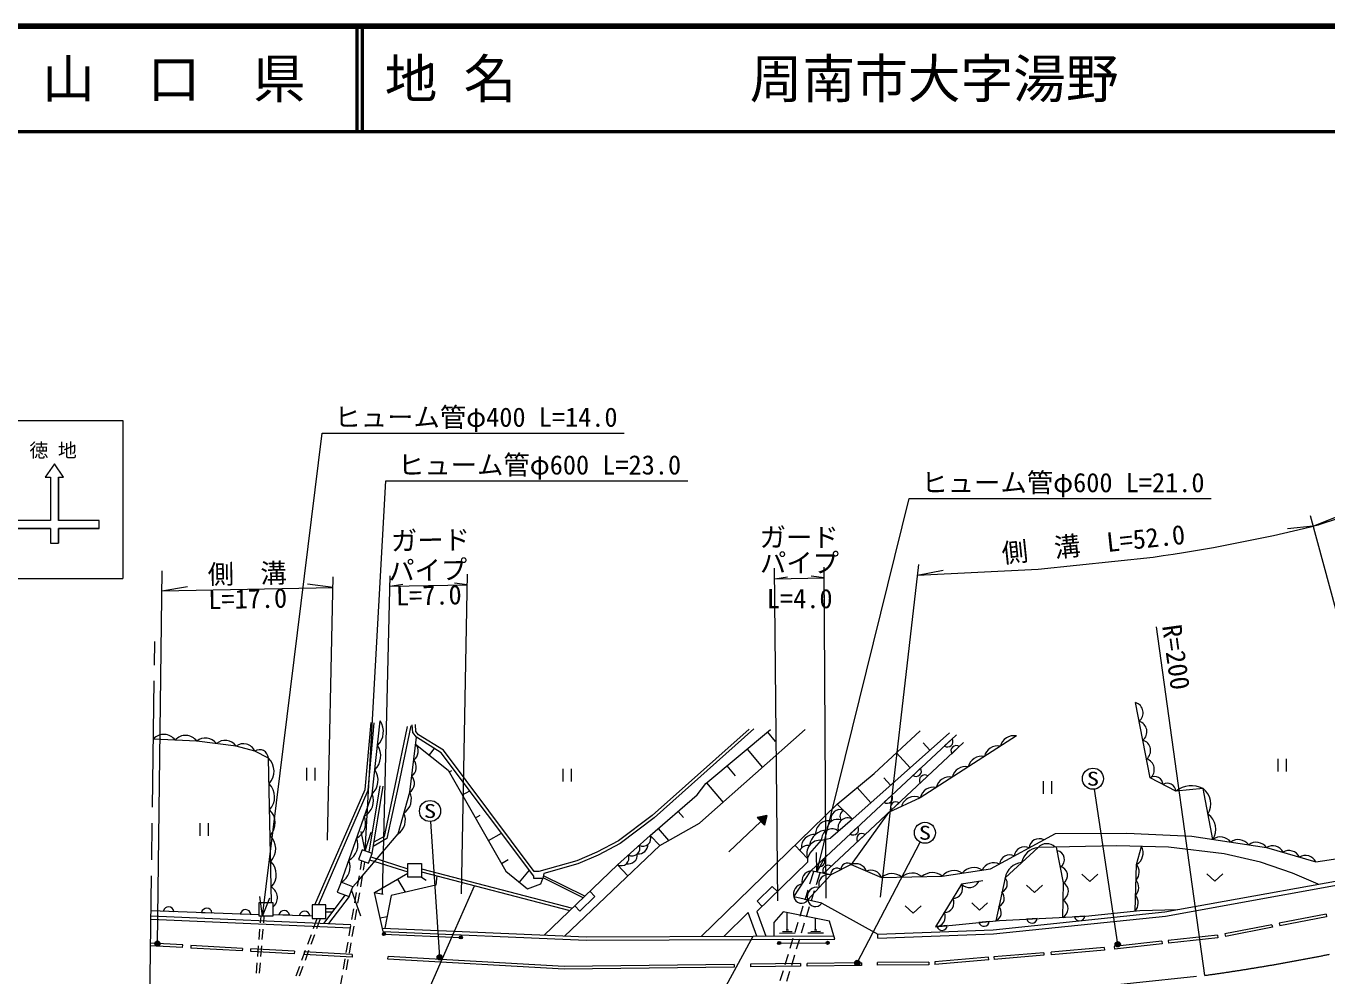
# Model space of a CAD drawing. Units: millimetres, scale not verified. Extents: x 40000 to 680000, y 20000 to 380000.
# Drawn here: x 336342 to 459804, y 289838 to 380000 of the extents above; entities that cross this region are included whole.
import ezdxf
from ezdxf.enums import TextEntityAlignment as Align

# ---------------------------------------------------------------- set-up
doc = ezdxf.new("R2010")
doc.units = ezdxf.units.MM
doc.header["$LTSCALE"] = 1000
doc.linetypes.add('CHAIN', pattern=[18.5, 12, -1.5, 3.5, -1.5])
for name, color, linetype, lineweight in [('M-BGD', 7, 'Continuous', 13), ('M-BMK', 2, 'CHAIN', 13), ('M-STR-HTXT', 7, 'Continuous', 13), ('M-STR-STR1', 1, 'Continuous', 13), ('M-STR-STRC', 7, 'Continuous', 13), ('M-TTL', 2, 'Continuous', 140), ('M-TTL-LINE', 7, 'Continuous', 50)]:
    doc.layers.add(name, color=color, linetype=linetype, lineweight=lineweight)
doc.layers.add('M-TTL-TXT', color=7, linetype='Continuous')
doc.styles.add('ＭＳ ゴシック', font='')
doc.styles.get('ＭＳ ゴシック').set_extended_font_data('MS Gothic')

msp = doc.modelspace()

# ---------------------------------------------------------------- hatches: boundary and pattern name
at = {"layer": 'M-BGD'}
for points in [[(406420, 304145), (406657, 305058), (405733, 304872), (406076, 304509)], [(370157, 293816, -1), (370457, 293816, -0.41421), (370307, 293666, -0.41421)], [(377456, 293502, -1), (377756, 293502, -0.41421), (377606, 293352, -0.41421)], [(407673, 292965, -1), (407973, 292965, -0.41421), (407823, 292815, -0.41421)], [(412267, 292983, -1), (412567, 292983, -0.41421), (412417, 292833, -0.41421)]]:
    msp.add_hatch(color=256, dxfattribs=at).paths.add_polyline_path(points)
at = {"layer": 'M-STR-HTXT'}
for points in [[(349035, 293025, -1), (348596, 292786, -1)], [(440099, 293042, -1), (439798, 292643, -1)], [(375769, 291797, -1), (375437, 291424, -0.41421), (375416, 291777, -0.41421)], [(415473, 291152, -0.41421), (415307, 290840, -0.41421), (414995, 291006, -1)]]:
    msp.add_hatch(color=256, dxfattribs=at).paths.add_polyline_path(points)

# ---------------------------------------------------------------- linework, layer by layer
at = {"layer": 'M-BGD'}
for p, q in [((406694, 312979), (407423, 312105)), ((414792, 304744), (423972, 312925)), ((374624, 310813), (375112, 311426)), ((404774, 311379), (406230, 309631)), ((412017, 299571), (425316, 311986)), ((422106, 311262), (421468, 311978)), ((424232, 312342), (423508, 311666)), ((424914, 311611), (424190, 310935)), ((420240, 309599), (418964, 311030)), ((455136, 310457), (455136, 309257)), ((455936, 310457), (455936, 309257)), ((362962, 309582), (362962, 308382)), ((363762, 309582), (363762, 308382)), ((376519, 309204), (376744, 309331)), ((387283, 309498), (387283, 308298)), ((388083, 309498), (388083, 308298)), ((402853, 309778), (403632, 308843)), ((421242, 309550), (420518, 308874)), ((421924, 308819), (421200, 308143)), ((368898, 301578), (369936, 307895)), ((369184, 301469), (370233, 307846)), ((377755, 307031), (378451, 307426)), ((400933, 308178), (402491, 306308)), ((416507, 306272), (415214, 307722)), ((418373, 307935), (417736, 308651)), ((432862, 308323), (432862, 307123)), ((433662, 308323), (433662, 307123)), ((418509, 307000), (417785, 306323)), ((419192, 306269), (418467, 305592)), ((378991, 304857), (379444, 305115)), ((398232, 305460), (398725, 304887)), ((406657, 305058), (405733, 304872)), ((406657, 305058), (406420, 304145)), ((352836, 304333), (352836, 303133)), ((353636, 304333), (353636, 303133)), ((396338, 303828), (397326, 302682)), ((396507, 302223), (400260, 304329)), ((406076, 304509), (403025, 301623)), ((405733, 304872), (406420, 304145)), ((415287, 303992), (414563, 303316)), ((380227, 302684), (381476, 303395)), ((395581, 303175), (392470, 300398)), ((415970, 303261), (415246, 302585)), ((410513, 300998), (409298, 302246)), ((368083, 299944), (368223, 300765)), ((368378, 299890), (368509, 300656)), ((368954, 300861), (372569, 299709)), ((369060, 301142), (372569, 300023)), ((373869, 300021), (388201, 296285)), ((381463, 300511), (382113, 300881)), ((385530, 293712), (392470, 300398)), ((392470, 300398), (393470, 299343)), ((410513, 300998), (410509, 300634)), ((412065, 300984), (411341, 300308)), ((412748, 300253), (412024, 299577)), ((414664, 300406), (412714, 299433)), ((367813, 298367), (367982, 299353)), ((368108, 298313), (368277, 299299)), ((371606, 299034), (372334, 297791)), ((373869, 299711), (387948, 296041)), ((373869, 299216), (374327, 298928)), ((383163, 298731), (384108, 299889)), ((389219, 297266), (385410, 299151)), ((389372, 297413), (385440, 299359)), ((412714, 299433), (410535, 297052)), ((410742, 298585), (411101, 299753)), ((412714, 299433), (410809, 299811)), ((411352, 298526), (411692, 299636)), ((368122, 295519), (367244, 298011)), ((367544, 296790), (367712, 297776)), ((367839, 296736), (368008, 297721)), ((369417, 297753), (370251, 297609)), ((376997, 294079), (378901, 298399)), ((390337, 297371), (389851, 297875)), ((407156, 298344), (405724, 296948)), ((407645, 297843), (407156, 298344)), ((410273, 297056), (410566, 298011)), ((410882, 296997), (411176, 297953)), ((366614, 297525), (364572, 294827)), ((367003, 297377), (365057, 294806)), ((388411, 296487), (388896, 295983)), ((388896, 295983), (390337, 297371)), ((405724, 296948), (406212, 296447)), ((409803, 295526), (410096, 296482)), ((410412, 295467), (410706, 296423)), ((411860, 296745), (417174, 293813)), ((348205, 295234), (367146, 294415)), ((348209, 295535), (367159, 294715)), ((348216, 296051), (358459, 295680)), ((349385, 296009), (350375, 295973)), ((353001, 295878), (353991, 295842)), ((356677, 295745), (357667, 295709)), ((358595, 294887), (358646, 295523)), ((358896, 294887), (358947, 295523)), ((359759, 295680), (363487, 295562)), ((360347, 295662), (361337, 295630)), ((362289, 295600), (363279, 295568)), ((363635, 294346), (363977, 295280)), ((363954, 294346), (364297, 295280)), ((364787, 296230), (365634, 296230)), ((364787, 295930), (365406, 295930)), ((367275, 295213), (367443, 296199)), ((367570, 295158), (367738, 296144)), ((369955, 295348), (370620, 295497)), ((402568, 293593), (404882, 295848)), ((405709, 293606), (404882, 295848)), ((408588, 294218), (408582, 295847)), ((411278, 294226), (411274, 295270)), ((432304, 295279), (431314, 295230)), ((436821, 295506), (435832, 295457)), ((358467, 293292), (358547, 294289)), ((358768, 293292), (358848, 294289)), ((367006, 293636), (367174, 294621)), ((367301, 293581), (367469, 294567)), ((370173, 294372), (376997, 294079)), ((407839, 293915), (409339, 293921)), ((408139, 294066), (409039, 294069)), ((408483, 294217), (408693, 294218)), ((409333, 293996), (409627, 294952)), ((409943, 293938), (410236, 294894)), ((410529, 293923), (412029, 293929)), ((410829, 294075), (411729, 294078)), ((411173, 294226), (411383, 294227)), ((423770, 294622), (422784, 294527)), ((427761, 295006), (426774, 294911)), ((358339, 291697), (358419, 292694)), ((358640, 291697), (358720, 292694)), ((363083, 292845), (363428, 293783)), ((363403, 292845), (363748, 293783)), ((366736, 292058), (366905, 293044)), ((367031, 292004), (367200, 292990)), ((370307, 293816), (377606, 293502)), ((405361, 293605), (412998, 293635)), ((407823, 292965), (412437, 292983)), ((408864, 292467), (409157, 293423)), ((409473, 292408), (409767, 293364)), ((417189, 293413), (417174, 293813)), ((362532, 291343), (362876, 292281)), ((362851, 291343), (363196, 292281)), ((366467, 290481), (366635, 291467)), ((366762, 290427), (366930, 291413)), ((408394, 290937), (408687, 291893)), ((409004, 290879), (409297, 291835)), ((358211, 290103), (358291, 291099)), ((358511, 290103), (358592, 291099)), ((361980, 289841), (362325, 290779)), ((362300, 289841), (362645, 290779)), ((407924, 289408), (408218, 290364)), ((408534, 289349), (408827, 290305)), ((366198, 288904), (366366, 289890))]:
    msp.add_line(p, q, dxfattribs=at)
for points in [[(448971, 302797), (448040, 307622), (445459, 307382), (443040, 308642), (441630, 315795)], [(363765, 296580), (368531, 307534), (369091, 313900)], [(364092, 296580), (368825, 307459), (369390, 313873)], [(366237, 298738), (369178, 307095), (369943, 314045)], [(405428, 313286), (395955, 304844), (392716, 302403), (390648, 301314), (388706, 300476), (385473, 299578), (385400, 299088), (384543, 299088), (384543, 299309), (375745, 311031), (373393, 312499), (373048, 312939), (373000, 313681)], [(404964, 313274), (395764, 305077), (392555, 302657), (390519, 301585), (388606, 300759), (384999, 299758), (384581, 299758), (375952, 311256), (373597, 312726), (373342, 313051), (373299, 313700)], [(367358, 298312), (367906, 298912), (371646, 303326), (372776, 307278), (373393, 312499)], [(372847, 313570), (371646, 307812), (370598, 302892), (369295, 302141)], [(372528, 313510), (371353, 307874), (370332, 303085), (369358, 302523)], [(395581, 303175), (400046, 307025), (400853, 308111), (406996, 313231)], [(400260, 304329), (400869, 304867), (410292, 313239)], [(411860, 296745), (409210, 297359), (410809, 299811), (424634, 312717)], [(413313, 306158), (416828, 309050), (421199, 313101)], [(430336, 312615), (421197, 306760), (418192, 305343), (414664, 300406), (417523, 299171), (423291, 299314), (427886, 300004), (434056, 303376), (440821, 303393), (446990, 303094), (454074, 302033), (458746, 300666), (461057, 301007), (461277, 299408), (466613, 300326)], [(359647, 296823), (359349, 310526), (358052, 311187), (356274, 311665), (352541, 312125), (348434, 312324)], [(373317, 311855), (376416, 309385), (381881, 299776), (383938, 298099), (385209, 298577), (385400, 299088)], [(400409, 293585), (413313, 306158), (414781, 304734), (412701, 302913)], [(387444, 293629), (396507, 302223), (395581, 303175)], [(410513, 300998), (410733, 301477), (411834, 302719), (412701, 302913)], [(458983, 298547), (456545, 299605), (453504, 300642), (450048, 301435), (444758, 302051), (439853, 302200), (432397, 302029), (429251, 299158), (428388, 295066)], [(434743, 295402), (434806, 298680), (434133, 302069)], [(441597, 296009), (441735, 300416), (442206, 302129)], [(410509, 300634), (405698, 295946), (406560, 293609)], [(370241, 294069), (369417, 297753), (372569, 299598)], [(375332, 299329), (375232, 298460), (370990, 297481), (370409, 294362)], [(417174, 293813), (428134, 294229), (444418, 295921), (466601, 299921)], [(417189, 293413), (428162, 293830), (444474, 295524), (467493, 299676)], [(427135, 298853), (425118, 298539), (422653, 294515), (428738, 295100), (436872, 295509), (442058, 296058), (445615, 296137)], [(436544, 299497), (437294, 298797), (438044, 299497)], [(448409, 299545), (449159, 298845), (449909, 299545)], [(431298, 298457), (432048, 297757), (432798, 298457)], [(419780, 296499), (420530, 295799), (421280, 296499)], [(426088, 296791), (426838, 296091), (427588, 296791)], [(413084, 293336), (412594, 295052), (408207, 295922), (407318, 294924), (407318, 293613)], [(370241, 294069), (389487, 293241), (413084, 293336)]]:
    msp.add_lwpolyline(points, dxfattribs=at)
for points in [[(368250, 301824), (367894, 300890), (368829, 300534), (369184, 301469)], [(373869, 299216), (372569, 299216), (372569, 300516), (373869, 300516)], [(366237, 298738), (365882, 297803), (367003, 297377), (367358, 298312)], [(359759, 295523), (358459, 295523), (358459, 296823), (359759, 296823)], [(363487, 296580), (363487, 295280), (364787, 295280), (364787, 296580)]]:
    msp.add_lwpolyline(points, close=True, dxfattribs=at)
for centre in [(370307, 293816), (377606, 293502), (407823, 292965), (412417, 292983)]:
    msp.add_circle(centre, 150, dxfattribs=at)
for centre, radius, start, end in [((441329, 314807), 1033, 309.2175, 73.0903), ((368489, 313033), 1772, 312.59237, 34.84505), ((441682, 313019), 1033, 309.2175, 73.0903), ((349421, 311462), 1310, 35.56636, 138.88831), ((351475, 311363), 1310, 35.56636, 138.88831), ((353367, 311139), 1286, 36.00286, 129.96055), ((430077, 311344), 1298, 78.46178, 166.82475), ((355234, 310909), 1286, 36.00286, 129.96055), ((356961, 310673), 1207, 25.21014, 124.66739), ((358503, 310468), 848, 3.87194, 122.10092), ((368234, 310716), 1772, 312.59237, 34.84505), ((372507, 311177), 1056, 306.60501, 39.91034), ((423803, 312075), 505, 234.20243, 31.86062), ((424619, 311201), 505, 54.20243, 211.86062), ((428554, 310368), 1298, 78.46178, 166.82475), ((442034, 311230), 1033, 309.2175, 73.0903), ((358142, 309273), 1739, 316.41053, 46.07995), ((372326, 309652), 1056, 306.60501, 39.91034), ((427031, 309393), 1298, 78.46178, 166.82475), ((442387, 309442), 1033, 309.2175, 73.0903), ((367979, 308399), 1772, 312.59237, 34.84505), ((372146, 308126), 1056, 306.60501, 39.91034), ((420813, 309284), 505, 234.20243, 31.86062), ((421629, 308410), 505, 54.20243, 211.86062), ((423983, 307440), 1298, 78.46178, 166.82475), ((425506, 308416), 1298, 78.46178, 166.82475), ((443453, 307958), 799, 3.85126, 121.11134), ((358196, 306821), 1739, 316.41053, 46.07995), ((422460, 306465), 1298, 78.46178, 166.82475), ((444662, 307328), 799, 3.85126, 121.11134), ((446934, 305521), 2374, 62.24308, 128.39709), ((447005, 306171), 1782, 327.33856, 54.51807), ((367674, 306450), 1636, 298.0167, 23.1988), ((371302, 306630), 1610, 304.36326, 23.71477), ((418080, 306733), 505, 234.20243, 31.86062), ((418896, 305859), 505, 54.20243, 211.86062), ((420687, 305534), 1328, 67.42639, 163.08733), ((358249, 304369), 1739, 316.41053, 46.07995), ((366939, 304361), 1636, 298.0167, 23.1988), ((370737, 304654), 1610, 304.36326, 23.71477), ((413576, 304790), 841, 64.14664, 197.58478), ((414185, 304995), 602, 113.67954, 219.01543), ((447471, 303759), 1782, 327.33856, 54.51807), ((412508, 303316), 1249, 77.64688, 182.42342), ((412829, 302802), 998, 50.90399, 184.78499), ((413316, 303749), 955, 65.18986, 183.84544), ((414334, 303911), 936, 61.46159, 200.92413), ((414858, 303725), 505, 234.20243, 31.86062), ((358302, 301917), 1739, 316.41053, 46.07995), ((366203, 302272), 1636, 298.0167, 23.1988), ((394904, 302889), 735, 240.65727, 22.83289), ((411138, 302063), 1206, 84.23223, 183.84572), ((411712, 301445), 1279, 84.4982, 200.44407), ((412381, 301984), 1701, 90.59806, 171.87901), ((415674, 302851), 505, 54.20243, 211.86062), ((432492, 301902), 966, 62.87497, 174.43978), ((449694, 301815), 1219, 36.62779, 126.33823), ((451395, 301560), 1219, 36.62779, 126.33823), ((453096, 301306), 1219, 36.62779, 126.33823), ((392830, 301039), 735, 240.65727, 22.83289), ((393492, 301340), 867, 258.49349, 4.99667), ((393867, 301964), 735, 240.65727, 22.83289), ((394427, 302380), 967, 265.79037, 357.69979), ((410565, 301322), 913, 81.65832, 150.97332), ((429689, 300371), 966, 62.87497, 174.43978), ((431091, 301136), 966, 62.87497, 174.43978), ((432565, 300266), 1771, 95.42675, 169.34086), ((433217, 301296), 1099, 44.44021, 138.19252), ((434053, 300906), 834, 302.63959, 79.81319), ((441053, 301524), 1302, 301.63119, 27.67936), ((454650, 301112), 1086, 25.34795, 122.03273), ((456207, 300657), 1086, 25.34795, 122.03273), ((457764, 300201), 1086, 25.34795, 122.03273), ((358356, 299465), 1739, 316.41053, 46.07995), ((365468, 300182), 1636, 298.0167, 23.1988), ((411637, 300717), 505, 234.20243, 31.86062), ((412452, 299843), 505, 54.20243, 211.86062), ((413300, 299479), 588, 48.51723, 184.54298), ((414275, 299966), 588, 48.51723, 184.54298), ((415095, 299440), 1058, 19.23545, 114.01443), ((426292, 298700), 1424, 56.20721, 140.8803), ((428193, 299362), 1226, 64.09104, 154.8006), ((430992, 298831), 1771, 95.42675, 169.34086), ((434356, 299383), 834, 302.63959, 79.81319), ((440854, 299708), 1130, 317.64831, 38.75359), ((410955, 298842), 980, 98.56501, 195.20615), ((412483, 298550), 912, 75.32079, 199.73964), ((416524, 298822), 1058, 19.23545, 114.01443), ((418512, 298095), 1461, 50.26967, 132.57167), ((420434, 298142), 1461, 50.26967, 132.57167), ((422357, 298190), 1461, 50.26967, 132.57167), ((424395, 298415), 1424, 56.20721, 140.8803), ((425844, 299257), 1021, 224.68295, 333.03202), ((428600, 298583), 869, 294.72117, 41.44124), ((440808, 298239), 1130, 317.64831, 38.75359), ((359066, 297271), 1136, 307.57849, 61.09325), ((410155, 297616), 980, 98.56501, 195.20615), ((411393, 297360), 912, 75.32079, 199.73964), ((424319, 298106), 909, 268.57471, 28.46045), ((428312, 297219), 869, 294.72117, 41.44124), ((434309, 297870), 950, 299.31208, 58.50819), ((349876, 295893), 505, 9.10019, 166.75838), ((409932, 297465), 730, 188.34742, 325.55095), ((411257, 297158), 730, 188.34742, 325.55095), ((423498, 296765), 909, 268.57471, 28.46045), ((428025, 295855), 869, 294.72117, 41.44124), ((434278, 296231), 950, 299.31208, 58.50819), ((440762, 296770), 1130, 317.64831, 38.75359), ((353492, 295762), 505, 9.10019, 166.75838), ((357169, 295629), 505, 9.10019, 166.75838), ((360839, 295548), 505, 9.34578, 167.00398), ((362781, 295486), 505, 9.34578, 167.00398), ((422676, 295423), 909, 268.57471, 28.46045), ((431804, 295352), 505, 194.04816, 351.70635), ((436322, 295579), 505, 194.04816, 351.70635), ((423268, 294672), 505, 196.66632, 354.32451), ((427258, 295056), 505, 196.66632, 354.32451)]:
    msp.add_arc(centre, radius, start, end, dxfattribs=at)
at = {"layer": 'M-BMK'}
msp.add_line((347603, 250355), (348558, 321592), dxfattribs=at)
msp.add_lwpolyline([(419461, 287762), (435475, 288549), (448205, 289892)], dxfattribs=at)
msp.add_arc((420718, 487994), 200000, 277.89929, 284.28723, dxfattribs=at)
at = {"layer": 'M-STR-HTXT'}
for p, q in [((459162, 332705), (488640, 342509)), ((358788, 295523), (364449, 341364)), ((364449, 341364), (393114, 341364)), ((368516, 301723), (370481, 336832)), ((370481, 336832), (399146, 336832)), ((411398, 299694), (420151, 335153)), ((420151, 335153), (448816, 335153)), ((462641, 317238), (458242, 333506)), ((458503, 332540), (460781, 333456)), ((458503, 332540), (456061, 332291)), ((407685, 296968), (407383, 328534)), ((412283, 297238), (412072, 328626)), ((417437, 297314), (421072, 328890)), ((348816, 292906), (349264, 328304)), ((364940, 302727), (365506, 327719)), ((370183, 297598), (370900, 327824)), ((377681, 297631), (378236, 327967)), ((407393, 327534), (408605, 327729)), ((407393, 327534), (412078, 327626)), ((412078, 327626), (410860, 327773)), ((420956, 327884), (423368, 328344)), ((349240, 326401), (351664, 326790)), ((349240, 326401), (365483, 326718)), ((365483, 326718), (363046, 327012)), ((370877, 326823), (372089, 327017)), ((370877, 326823), (378218, 326966)), ((378218, 326966), (376999, 327113)), ((448205, 289892), (443613, 322987)), ((439948, 292842), (437740, 307573)), ((375603, 291610), (374750, 304498)), ((368516, 301723), (368137, 303547)), ((368516, 301723), (369096, 303494)), ((415234, 291079), (421187, 302542)), ((411398, 299694), (411363, 301557)), ((411398, 299694), (412295, 301327)), ((358788, 295523), (358532, 297368)), ((358788, 295523), (359485, 297251))]:
    msp.add_line(p, q, dxfattribs=at)
msp.add_lwpolyline([(420956, 327884), (432393, 328445), (443302, 329596)], dxfattribs=at)
for centre in [(348816, 292906), (439948, 292842), (375603, 291610), (415234, 291079)]:
    msp.add_circle(centre, 250, dxfattribs=at)
for start, end in [(278.02098, 283.89744), (283.89744, 284.15534)]:
    msp.add_arc((422228, 479148), 151028, start, end, dxfattribs=at)
at = {"layer": 'M-STR-STR1'}
for p, q in [((371923, 282569), (376997, 294079)), ((399418, 282726), (405361, 293605))]:
    msp.add_line(p, q, dxfattribs=at)
msp.add_lwpolyline([(376997, 294079), (389493, 293541), (405361, 293605)], dxfattribs=at)
at = {"layer": 'M-STR-STRC'}
for p, q in [((330537, 342568), (345537, 342568)), ((345537, 342568), (345537, 327568)), ((339037, 338432), (338162, 337182)), ((339912, 337182), (339037, 338432)), ((338162, 337182), (338662, 337182)), ((338662, 337182), (338662, 333057)), ((338662, 337182), (338662, 333057)), ((339412, 333057), (339412, 337182)), ((339412, 337182), (339412, 333057)), ((339412, 337182), (339912, 337182)), ((338662, 333057), (334787, 333057)), ((338662, 333057), (334787, 333057)), ((334787, 332307), (338662, 332307)), ((338662, 332307), (334787, 332307)), ((337282, 333057), (336532, 333057)), ((336532, 332307), (337282, 332307)), ((338662, 332307), (338662, 330932)), ((343287, 333057), (339412, 333057)), ((343287, 333057), (339412, 333057)), ((339412, 332307), (339412, 330932)), ((343287, 332307), (339412, 332307)), ((330537, 327568), (345537, 327568)), ((459721, 295702), (455273, 294838)), ((459769, 295456), (455320, 294592)), ((459721, 295702), (459769, 295456)), ((454586, 294704), (450122, 293837)), ((454634, 294459), (450170, 293592)), ((454586, 294704), (454634, 294459)), ((455273, 294838), (455320, 294592)), ((351205, 292530), (348171, 292701)), ((351219, 292780), (348174, 292951)), ((351205, 292530), (351219, 292780)), ((351996, 292736), (351982, 292486)), ((356881, 292461), (351996, 292736)), ((444121, 293131), (439618, 292627)), ((439618, 292627), (439646, 292378)), ((444149, 292882), (439646, 292378)), ((444121, 293131), (444149, 292882)), ((449412, 293723), (444748, 293201)), ((444748, 293201), (444775, 292952)), ((449439, 293474), (444775, 292952)), ((449412, 293723), (449439, 293474)), ((450122, 293837), (450170, 293592)), ((356867, 292212), (351982, 292486)), ((356881, 292461), (356867, 292212)), ((357674, 292167), (357688, 292416)), ((361799, 291935), (357674, 292167)), ((361813, 292184), (357688, 292416)), ((361813, 292184), (361799, 291935)), ((362748, 292132), (362734, 291882)), ((367278, 291627), (362734, 291882)), ((367292, 291876), (362748, 292132)), ((367292, 291876), (367278, 291627)), ((370681, 291435), (370695, 291685)), ((427684, 291614), (422583, 291189)), ((427704, 291365), (427684, 291614)), ((432921, 292050), (428185, 291656)), ((428185, 291656), (428206, 291407)), ((432942, 291801), (428206, 291407)), ((432921, 292050), (432942, 291801)), ((438673, 292529), (433645, 292110)), ((433666, 291861), (433645, 292110)), ((438694, 292279), (433666, 291861)), ((438673, 292529), (438694, 292279)), ((403550, 290939), (403553, 290689)), ((409847, 291014), (405102, 290957)), ((405102, 290957), (405105, 290707)), ((409850, 290764), (405105, 290707)), ((409847, 291014), (409850, 290764)), ((415640, 291084), (410479, 291022)), ((410482, 290772), (410479, 291022)), ((415644, 290834), (410482, 290772)), ((415640, 291084), (415644, 290834)), ((422019, 291161), (417146, 291102)), ((417149, 290852), (417146, 291102)), ((422022, 290911), (417149, 290852)), ((422019, 291161), (422022, 290911)), ((422583, 291189), (422604, 290940)), ((427704, 291365), (422604, 290940))]:
    msp.add_line(p, q, dxfattribs=at)
for points in [[(339037, 338432), (338162, 337182), (338662, 337182)], [(339412, 337182), (339912, 337182), (339037, 338432)], [(338662, 332307), (338662, 330932), (339412, 330932), (339412, 332307)], [(339412, 332307), (343287, 332307), (343287, 333057)], [(403553, 290689), (387421, 290494), (370681, 291435)], [(403550, 290939), (387426, 290744), (370695, 291685)]]:
    msp.add_lwpolyline(points, dxfattribs=at)
for centre in [(437592, 308562), (374684, 305496), (421648, 303430)]:
    msp.add_circle(centre, 1000, dxfattribs=at)
at = {"layer": 'M-TTL'}
msp.add_line((680000, 380000), (40000, 380000), dxfattribs=at)
at = {"layer": 'M-TTL-LINE'}
for p, q in [((367750, 380000), (367750, 370000)), ((368250, 380000), (368250, 370000)), ((40000, 370000), (680000, 370000))]:
    msp.add_line(p, q, dxfattribs=at)

# ---------------------------------------------------------------- texts
at = {"layer": 'M-STR-HTXT', "style": 'ＭＳ ゴシック'}
for s, p in [('ヒューム管φ400 L=14.0', (365614, 341413)), ('ヒューム管φ600 L=23.0', (371646, 336882)), ('ヒューム管φ600 L=21.0', (421316, 335203))]:
    msp.add_text(s, height=1833, dxfattribs=at).set_placement(p, align=Align.BOTTOM_LEFT)
for s, rotation, p in [('ガード', 1.116, (374753, 329737)), ('側\u3000溝\u3000L=52.0', 6.023, (437786, 329396)), ('側\u3000溝', 1.116, (357362, 326560)), ('パイプ', 1.116, (374499, 326894))]:
    msp.add_text(s, height=1833, rotation=rotation, dxfattribs=at).set_placement(p, align=Align.BOTTOM_CENTER)
for s, p in [('ガード', (409711, 330012)), ('パイプ', (409745, 327580)), ('L=4.0', (409766, 324191))]:
    msp.add_text(s, height=1833, dxfattribs=at).set_placement(p, align=Align.BOTTOM_CENTER)
for s, p in [('L=17.0', (357361, 326560)), ('L=7.0', (374547, 326894))]:
    msp.add_text(s, height=1833, rotation=1.116, dxfattribs=at).set_placement(p, align=Align.TOP_CENTER)
msp.add_text('R=200', height=1833, rotation=277.899, dxfattribs=at).set_placement((443613, 322987), align=Align.BOTTOM_LEFT)
at = {"layer": 'M-STR-STRC', "style": 'ＭＳ ゴシック'}
msp.add_text('徳 地', height=1320, dxfattribs=at).set_placement((336664, 338671), align=Align.BOTTOM_LEFT)
at = {"layer": 'M-STR-STRC', "style": 'ＭＳ ゴシック', "width": 1.3}
for p in [(437592, 308562), (374684, 305496), (421648, 303430)]:
    msp.add_text('S', height=1320, dxfattribs=at).set_placement(p, align=Align.MIDDLE_CENTER)
at = {"layer": 'M-TTL-TXT', "style": 'ＭＳ ゴシック'}
msp.add_text('山\u3000口\u3000県', height=3666, dxfattribs=at).set_placement((350375, 375000), align=Align.MIDDLE_CENTER)
for s, p in [('地 名', (370380, 375000)), ('周南市大字湯野', (405024, 375000))]:
    msp.add_text(s, height=3666, dxfattribs=at).set_placement(p, align=Align.MIDDLE_LEFT)

doc.saveas('drawing.dxf')
